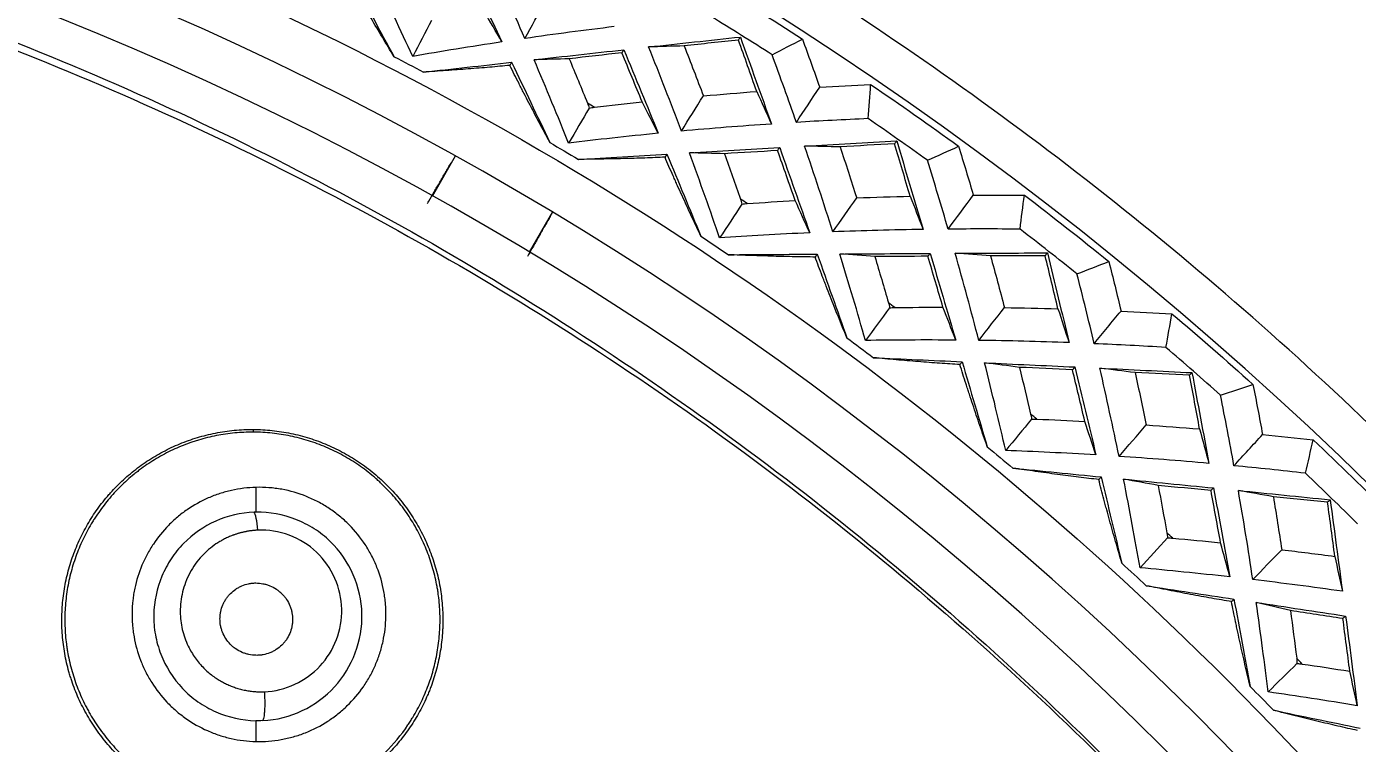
# Model space of a CAD drawing. Extents: x 541 to 1062, y 0 to 382.
# Drawn here: x 910.61 to 927.27, y 305.25 to 314.22 of the extents above; entities that cross this region are included whole.
import ezdxf

# ---------------------------------------------------------------- set-up
doc = ezdxf.new("R2010")
doc.units = 0
doc.header["$LTSCALE"] = 10
doc.header["$MEASUREMENT"] = 0
doc.header["$PDMODE"] = 3
doc.header["$PDSIZE"] = -10
doc.layers.get('0').update_dxf_attribs({"linetype": 'CONTINUOUS'})
doc.layers.get('DEFPOINTS').update_dxf_attribs({"linetype": 'CONTINUOUS'})
doc.layers.add('1', color=7, linetype='CONTINUOUS')
doc.styles.add('Daelim Dimension', font='')
doc.styles.get('Daelim Dimension').set_extended_font_data('NanumGothic')
doc.dimstyles.new('DEFAULT', dxfattribs={"dimscale": 2, "dimtxt": 2, "dimasz": 2, "dimexe": 0, "dimexo": 2, "dimgap": 1, "dimtad": 1, "dimdec": 1, "dimzin": 9, "dimdsep": 46, "dimtxsty": 'Daelim Dimension', "dimcen": 0.5, "dimclrd": 252, "dimclre": 252, "dimclrt": 3, "dimadec": 1, "dimazin": 0, "dimtfac": 1, "dimtdec": 1, "dimtix": 1, "dimtmove": 0, "dimatfit": 3, "dimfxl": 1, "dimtolj": 1, "dimtzin": 1, "dimlwd": 9, "dimlwe": 9, "dimarcsym": 0})

# ---------------------------------------------------------------- blocks, each defined once
blk = doc.blocks.new('*D10')
at = {"color": 5, "linetype": 'ByBlock', "lineweight": 9, "ltscale": 0.5, "transparency": 16777216}
for p, q in [((845.7, 280.073), (845.7, 341.221)), ((849.7, 341.221), (941.7, 341.221)), ((945.7, 280.074), (945.7, 341.221))]:
    blk.add_line(p, q, dxfattribs=at)
at = {"color": 5, "ltscale": 0.5, "transparency": 16777216}
for points in [[(849.7, 341.887), (849.7, 340.554), (845.7, 341.221)], [(941.7, 341.887), (941.7, 340.554), (945.7, 341.221)]]:
    blk.add_solid(points, dxfattribs=at)
at = {"layer": 'DEFPOINTS', "color": 0, "ltscale": 0.5, "transparency": 16777216}
for p in [(945.7, 341.221), (845.7, 276.073), (945.7, 276.074)]:
    blk.add_point(p, dxfattribs=at)
at = {"color": 7, "ltscale": 0.5, "transparency": 16777216, "insert": (895.7, 346.221), "char_height": 6, "attachment_point": 5, "style": 'Daelim Dimension'}
blk.add_mtext('\\A1;%%C100', dxfattribs=at)

msp = doc.modelspace()

# ---------------------------------------------------------------- linework, layer by layer
at = {"layer": '1', "color": 7, "linetype": 'Continuous', "lineweight": 18}
for p, q in [((915.691, 312.1), (915.981, 312.602)), ((917.194, 311.902), (916.904, 311.4))]:
    msp.add_line(p, q, dxfattribs=at)
at = {"layer": '1', "color": 7, "linetype": 'Continuous', "lineweight": 13}
for p, q in [((913.45, 309.181), (913.45, 309.147)), ((913.484, 308.146), (913.484, 308.457)), ((913.481, 305.538), (913.481, 305.278))]:
    msp.add_line(p, q, dxfattribs=at)
at = {"layer": '1', "color": 7, "linetype": 'Continuous', "lineweight": 18}
for radius, start, end in [(45.353, 272.3738, 90), (41.78, 282.5334, 97.4666), (41.2, 272.6477, 90)]:
    msp.add_arc((895.7, 276.074), radius, start, end, dxfattribs=at)
at = {"layer": '1', "color": 7, "linetype": 'Continuous', "lineweight": 13}
for start, end in [(59.3352, 59.4692), (56.3352, 56.4692), (53.3352, 53.4692), (50.3352, 50.4692), (47.3352, 47.4692), (44.3352, 44.4692)]:
    msp.add_arc((895.7, 276.074), 43.174, start, end, dxfattribs=at)
msp.add_ellipse((913.466, 307.85), major_axis=(0.013, -0.3), ratio=0.145294, start_param=1.803259, end_param=2.964941, dxfattribs=at)
at = {"layer": '1', "color": 7, "linetype": 'Continuous', "lineweight": 18}
for points, weights in [([(945.7, 276.074), (945.7, 307.335), (922.962, 326.074), (895.7, 326.074)], [0.718695432068, 0.639202599743, 0.732970789054, 1]), ([(928.153, 243.621), (962.121, 277.589), (943.738, 321.97), (895.7, 321.97)], [1, 0.588455621576, 0.588455621576, 1])]:
    msp.add_rational_spline(points, weights, degree=3, dxfattribs=at)
at = {"layer": '1', "color": 7, "linetype": 'Continuous', "lineweight": 13}
for points, knots in [([(895.7, 318.44), (898.473, 318.44), (901.246, 318.167), (906.685, 317.085), (909.351, 316.276), (914.474, 314.154), (916.932, 312.84), (921.543, 309.759), (923.696, 307.992), (927.618, 304.07), (929.385, 301.917), (932.466, 297.306), (933.779, 294.849), (935.902, 289.725), (936.71, 287.059), (937.792, 281.62), (938.065, 278.847), (938.065, 276.074)], [0, 0, 0, 0, 0.125, 0.125, 0.25, 0.25, 0.375, 0.375, 0.5, 0.5, 0.625, 0.625, 0.75, 0.75, 0.875, 0.875, 1, 1, 1, 1]), ([(913.461, 308.145), (913.126, 308.133), (912.807, 307.99), (912.547, 307.725), (912.52, 307.694), (912.468, 307.63), (912.396, 307.531), (912.26, 307.276), (912.206, 307.03), (912.203, 306.822), (912.204, 306.78), (912.211, 306.697), (912.227, 306.572), (912.308, 306.286), (912.445, 306.065), (912.592, 305.911), (912.623, 305.881), (912.688, 305.825), (912.79, 305.747), (913.053, 305.6), (913.309, 305.542), (913.481, 305.538)], [0, 0, 0, 0, 0.25, 0.25, 0.28125, 0.28125, 0.3125, 0.375, 0.5, 0.5, 0.53125, 0.53125, 0.5625, 0.625, 0.75, 0.75, 0.78125, 0.78125, 0.8125, 0.875, 1, 1, 1, 1]), ([(913.567, 305.539), (913.916, 305.556), (914.24, 305.714), (914.692, 306.207), (914.817, 306.541), (914.806, 307.041), (914.768, 307.207), (914.633, 307.517), (914.536, 307.661), (914.382, 307.81), (914.35, 307.838), (914.283, 307.891), (914.178, 307.965), (913.91, 308.101), (913.654, 308.149), (913.484, 308.146)], [0, 0, 0, 0, 0.25, 0.25, 0.5, 0.5, 0.625, 0.625, 0.75, 0.75, 0.78125, 0.78125, 0.8125, 0.875, 1, 1, 1, 1]), ([(913.587, 305.9), (913.588, 305.883), (913.59, 305.864), (913.591, 305.825), (913.592, 305.805), (913.593, 305.765), (913.593, 305.745), (913.592, 305.706), (913.591, 305.687), (913.59, 305.651), (913.588, 305.635), (913.585, 305.605), (913.583, 305.592), (913.579, 305.57), (913.577, 305.561), (913.572, 305.548), (913.57, 305.543), (913.567, 305.539)], [0, 0, 0, 0, 0.125, 0.125, 0.25, 0.25, 0.375, 0.375, 0.5, 0.5, 0.625, 0.625, 0.75, 0.75, 0.875, 0.875, 1, 1, 1, 1])]:
    msp.add_open_spline(points, degree=3, knots=knots, dxfattribs=at)
at = {"layer": '1', "color": 7, "linetype": 'Continuous', "lineweight": 18}
for points, knots in [([(896.202, 316.897), (897.784, 316.867), (899.363, 316.745), (902.497, 316.318), (904.05, 316.014), (907.11, 315.226), (908.617, 314.744), (911.562, 313.607), (913.001, 312.953), (915.792, 311.483), (917.144, 310.667), (919.743, 308.884), (920.99, 307.917), (923.362, 305.846), (924.488, 304.742), (926.601, 302.412), (927.59, 301.186), (928.503, 299.907)], [0, 0, 0, 0, 0.125, 0.125, 0.25, 0.25, 0.375, 0.375, 0.5, 0.5, 0.625, 0.625, 0.75, 0.75, 0.875, 0.875, 1, 1, 1, 1]), ([(896.199, 316.736), (899.363, 316.692), (902.534, 316.27), (908.607, 314.734), (911.533, 313.624), (917.157, 310.695), (919.746, 308.931), (923.298, 305.856), (924.429, 304.758), (926.035, 303.005), (926.554, 302.406), (927.31, 301.489), (927.558, 301.18), (928.04, 300.551), (928.282, 300.236), (928.503, 299.907)], [0, 0, 0, 0, 0.25, 0.25, 0.5, 0.5, 0.75, 0.75, 0.875, 0.875, 0.9375, 0.9375, 0.96875, 0.96875, 1, 1, 1, 1]), ([(915.212, 313.844), (915.162, 313.926), (915.114, 314.006), (915.018, 314.167), (914.97, 314.246), (914.901, 314.364), (914.878, 314.404), (914.844, 314.462), (914.832, 314.482), (914.81, 314.52), (914.799, 314.54), (914.766, 314.597), (914.744, 314.635), (914.702, 314.709), (914.681, 314.745), (914.662, 314.781)], [0, 0, 0, 0, 0.25, 0.25, 0.5, 0.5, 0.625, 0.625, 0.6875, 0.6875, 0.75, 0.75, 0.875, 0.875, 1, 1, 1, 1]), ([(916.661, 313.736), (916.621, 313.732), (916.579, 313.728), (916.495, 313.72), (916.452, 313.716), (916.322, 313.705), (916.232, 313.698), (916.095, 313.687), (916.049, 313.684), (915.956, 313.677), (915.91, 313.673), (915.769, 313.664), (915.675, 313.657), (915.58, 313.651)], [0, 0, 0, 0, 0.125, 0.125, 0.25, 0.25, 0.5, 0.5, 0.625, 0.625, 0.75, 0.75, 1, 1, 1, 1]), ([(917.162, 312.771), (917.117, 312.855), (917.072, 312.938), (916.985, 313.103), (916.942, 313.185), (916.878, 313.307), (916.858, 313.347), (916.827, 313.408), (916.816, 313.428), (916.796, 313.468), (916.786, 313.487), (916.756, 313.547), (916.736, 313.585), (916.698, 313.662), (916.679, 313.699), (916.661, 313.736)], [0, 0, 0, 0, 0.25, 0.25, 0.5, 0.5, 0.625, 0.625, 0.6875, 0.6875, 0.75, 0.75, 0.875, 0.875, 1, 1, 1, 1]), ([(918.604, 312.587), (918.563, 312.585), (918.521, 312.583), (918.437, 312.58), (918.394, 312.578), (918.263, 312.574), (918.173, 312.571), (918.036, 312.568), (917.989, 312.567), (917.896, 312.565), (917.85, 312.564), (917.709, 312.562), (917.615, 312.56), (917.52, 312.559)], [0, 0, 0, 0, 0.125, 0.125, 0.25, 0.25, 0.5, 0.5, 0.625, 0.625, 0.75, 0.75, 1, 1, 1, 1]), ([(919.053, 311.598), (919.012, 311.684), (918.972, 311.769), (918.894, 311.939), (918.855, 312.023), (918.798, 312.148), (918.779, 312.189), (918.751, 312.251), (918.742, 312.271), (918.724, 312.312), (918.715, 312.333), (918.688, 312.393), (918.67, 312.433), (918.636, 312.511), (918.62, 312.55), (918.604, 312.587)], [0, 0, 0, 0, 0.25, 0.25, 0.5, 0.5, 0.625, 0.625, 0.6875, 0.6875, 0.75, 0.75, 0.875, 0.875, 1, 1, 1, 1]), ([(915.629, 312.009), (915.635, 312.019), (915.64, 312.028), (915.669, 312.076), (915.691, 312.115), (915.737, 312.194), (915.761, 312.233), (915.807, 312.313), (915.831, 312.353), (915.878, 312.434), (915.902, 312.474), (915.926, 312.516), (915.928, 312.518), (915.929, 312.52)], [0, 0, 0, 0, 0.057113, 0.057113, 0.290227, 0.290227, 0.523341, 0.523341, 0.756454, 0.756454, 0.989568, 0.989568, 1, 1, 1, 1]), ([(917.172, 311.855), (917.163, 311.84), (917.154, 311.824), (917.122, 311.768), (917.099, 311.727), (917.052, 311.646), (917.029, 311.606), (916.984, 311.525), (916.961, 311.486), (916.919, 311.412), (916.9, 311.378), (916.881, 311.345)], [0, 0, 0, 0, 0.090775, 0.090775, 0.326249, 0.326249, 0.561723, 0.561723, 0.797197, 0.797197, 1, 1, 1, 1]), ([(920.483, 311.338), (920.443, 311.338), (920.401, 311.339), (920.316, 311.34), (920.273, 311.341), (920.142, 311.343), (920.053, 311.345), (919.915, 311.349), (919.869, 311.351), (919.776, 311.353), (919.729, 311.355), (919.589, 311.36), (919.494, 311.364), (919.399, 311.367)], [0, 0, 0, 0, 0.125, 0.125, 0.25, 0.25, 0.5, 0.5, 0.625, 0.625, 0.75, 0.75, 1, 1, 1, 1]), ([(920.88, 310.327), (920.844, 310.415), (920.808, 310.502), (920.739, 310.676), (920.705, 310.762), (920.654, 310.889), (920.638, 310.932), (920.613, 310.995), (920.605, 311.016), (920.589, 311.058), (920.581, 311.078), (920.557, 311.14), (920.542, 311.181), (920.512, 311.261), (920.497, 311.3), (920.483, 311.338)], [0, 0, 0, 0, 0.25, 0.25, 0.5, 0.5, 0.625, 0.625, 0.6875, 0.6875, 0.75, 0.75, 0.875, 0.875, 1, 1, 1, 1]), ([(922.295, 309.993), (922.254, 309.995), (922.213, 309.998), (922.128, 310.003), (922.085, 310.006), (921.955, 310.016), (921.865, 310.022), (921.728, 310.033), (921.682, 310.037), (921.589, 310.045), (921.543, 310.049), (921.403, 310.061), (921.309, 310.07), (921.214, 310.079)], [0, 0, 0, 0, 0.125, 0.125, 0.25, 0.25, 0.5, 0.5, 0.625, 0.625, 0.75, 0.75, 1, 1, 1, 1]), ([(922.638, 308.962), (922.607, 309.052), (922.576, 309.141), (922.515, 309.318), (922.486, 309.406), (922.442, 309.536), (922.428, 309.579), (922.407, 309.643), (922.4, 309.665), (922.386, 309.707), (922.379, 309.728), (922.358, 309.791), (922.345, 309.833), (922.319, 309.914), (922.307, 309.954), (922.295, 309.993)], [0, 0, 0, 0, 0.25, 0.25, 0.5, 0.5, 0.625, 0.625, 0.6875, 0.6875, 0.75, 0.75, 0.875, 0.875, 1, 1, 1, 1]), ([(913.45, 304.41), (913.37, 304.41), (913.211, 304.417), (912.976, 304.451), (912.821, 304.49), (912.705, 304.525), (912.667, 304.538), (912.591, 304.565), (912.554, 304.58), (912.443, 304.626), (912.299, 304.695), (912.163, 304.778), (912.063, 304.846), (912.03, 304.87), (911.966, 304.918), (911.935, 304.943), (911.843, 305.021), (911.726, 305.129), (911.621, 305.248), (911.547, 305.342), (911.523, 305.374), (911.488, 305.422), (911.476, 305.439), (911.454, 305.472), (911.399, 305.555), (911.31, 305.709), (911.246, 305.852), (911.203, 305.962), (911.183, 306.017), (911.165, 306.073), (911.153, 306.111), (911.147, 306.13), (911.121, 306.225), (911.103, 306.301), (911.076, 306.454), (911.056, 306.608), (911.052, 306.763), (911.054, 306.879), (911.056, 306.918), (911.061, 306.996), (911.064, 307.034), (911.078, 307.149), (911.103, 307.3), (911.142, 307.448), (911.177, 307.558), (911.19, 307.594), (911.217, 307.666), (911.231, 307.702), (911.277, 307.808), (911.344, 307.946), (911.464, 308.141), (911.556, 308.263), (911.617, 308.337), (911.63, 308.352), (911.655, 308.381), (911.668, 308.395), (911.708, 308.438), (911.734, 308.466), (911.816, 308.547), (911.931, 308.649), (912.054, 308.74), (912.183, 308.826), (912.249, 308.865), (912.353, 308.92), (912.388, 308.938), (912.458, 308.971), (912.494, 308.987), (912.602, 309.031), (912.748, 309.083), (912.899, 309.121), (913.015, 309.144), (913.054, 309.15), (913.132, 309.162), (913.172, 309.167), (913.291, 309.178), (913.37, 309.182), (913.45, 309.181)], [0, 0, 0, 0, 0.03125, 0.0625, 0.09375, 0.09375, 0.109375, 0.109375, 0.125, 0.125, 0.15625, 0.1875, 0.1875, 0.203125, 0.203125, 0.21875, 0.21875, 0.25, 0.28125, 0.28125, 0.296875, 0.296875, 0.304688, 0.304688, 0.3125, 0.34375, 0.375, 0.375, 0.390625, 0.398438, 0.398438, 0.40625, 0.40625, 0.4375, 0.4375, 0.46875, 0.5, 0.5, 0.515625, 0.515625, 0.53125, 0.53125, 0.5625, 0.59375, 0.59375, 0.609375, 0.609375, 0.625, 0.625, 0.65625, 0.6875, 0.71875, 0.71875, 0.726563, 0.726563, 0.734375, 0.734375, 0.75, 0.75, 0.78125, 0.8125, 0.8125, 0.84375, 0.84375, 0.859375, 0.859375, 0.875, 0.875, 0.90625, 0.9375, 0.9375, 0.953125, 0.953125, 0.96875, 0.96875, 1, 1, 1, 1]), ([(913.45, 309.147), (913.372, 309.148), (913.294, 309.144), (913.14, 309.13), (912.987, 309.107), (912.838, 309.071), (912.746, 309.043), (912.727, 309.037), (912.69, 309.025), (912.672, 309.019), (912.617, 308.999), (912.581, 308.986), (912.475, 308.942), (912.336, 308.877), (912.206, 308.799), (912.11, 308.736), (912.063, 308.703), (912.018, 308.669), (911.987, 308.645), (911.972, 308.633), (911.898, 308.573), (911.785, 308.471), (911.632, 308.304), (911.541, 308.184), (911.487, 308.105), (911.476, 308.089), (911.456, 308.057), (911.446, 308.041), (911.416, 307.992), (911.397, 307.959), (911.342, 307.86), (911.276, 307.724), (911.224, 307.583), (911.189, 307.474), (911.179, 307.438), (911.159, 307.364), (911.15, 307.327), (911.126, 307.215), (911.102, 307.065), (911.087, 306.838), (911.092, 306.685), (911.101, 306.57), (911.105, 306.532), (911.113, 306.475), (911.115, 306.455), (911.121, 306.417), (911.137, 306.322), (911.177, 306.154), (911.226, 306.008), (911.283, 305.865), (911.315, 305.794), (911.359, 305.707), (911.369, 305.69), (911.387, 305.655), (911.416, 305.604), (911.447, 305.554), (911.51, 305.457), (911.601, 305.331), (911.704, 305.214), (911.786, 305.129), (911.815, 305.102), (911.873, 305.048), (911.902, 305.022), (911.993, 304.946), (912.118, 304.852), (912.251, 304.771), (912.355, 304.715), (912.407, 304.688), (912.461, 304.663), (912.497, 304.647), (912.516, 304.639), (912.607, 304.601), (912.755, 304.548), (912.981, 304.491), (913.136, 304.468), (913.254, 304.457), (913.293, 304.454), (913.372, 304.451), (913.411, 304.45), (913.45, 304.45)], [0, 0, 0, 0, 0.03125, 0.03125, 0.0625, 0.09375, 0.09375, 0.101562, 0.101562, 0.109375, 0.109375, 0.125, 0.125, 0.15625, 0.1875, 0.1875, 0.203125, 0.210937, 0.210937, 0.21875, 0.21875, 0.25, 0.28125, 0.3125, 0.3125, 0.320312, 0.320312, 0.328125, 0.328125, 0.34375, 0.34375, 0.375, 0.40625, 0.40625, 0.421875, 0.421875, 0.4375, 0.4375, 0.46875, 0.5, 0.53125, 0.53125, 0.546875, 0.546875, 0.554687, 0.554687, 0.5625, 0.59375, 0.625, 0.625, 0.65625, 0.65625, 0.664062, 0.664062, 0.671875, 0.6875, 0.6875, 0.71875, 0.75, 0.75, 0.765625, 0.765625, 0.78125, 0.78125, 0.8125, 0.84375, 0.84375, 0.859375, 0.867187, 0.867187, 0.875, 0.875, 0.90625, 0.9375, 0.96875, 0.96875, 0.984375, 0.984375, 1, 1, 1, 1]), ([(913.45, 309.181), (913.53, 309.181), (913.688, 309.172), (913.921, 309.136), (914.075, 309.096), (914.19, 309.06), (914.228, 309.047), (914.303, 309.019), (914.34, 309.004), (914.449, 308.958), (914.592, 308.888), (914.727, 308.804), (914.826, 308.736), (914.858, 308.713), (914.922, 308.664), (914.953, 308.639), (915.044, 308.561), (915.159, 308.453), (915.263, 308.334), (915.336, 308.24), (915.36, 308.209), (915.406, 308.144), (915.428, 308.111), (915.492, 308.011), (915.531, 307.942), (915.602, 307.803), (915.633, 307.732), (915.69, 307.586), (915.714, 307.512), (915.757, 307.361), (915.774, 307.285), (915.8, 307.133), (915.82, 306.98), (915.824, 306.827), (915.822, 306.73), (915.822, 306.711), (915.82, 306.672), (915.819, 306.653), (915.815, 306.595), (915.811, 306.557), (915.798, 306.443), (915.773, 306.293), (915.734, 306.146), (915.7, 306.037), (915.681, 305.983), (915.661, 305.93), (915.646, 305.894), (915.639, 305.876), (915.601, 305.788), (915.535, 305.652), (915.417, 305.458), (915.326, 305.336), (915.253, 305.248), (915.228, 305.219), (915.177, 305.162), (915.15, 305.134), (915.069, 305.053), (914.956, 304.951), (914.773, 304.814), (914.641, 304.735), (914.539, 304.679), (914.504, 304.662), (914.434, 304.628), (914.399, 304.612), (914.292, 304.567), (914.147, 304.514), (913.997, 304.475), (913.882, 304.452), (913.844, 304.445), (913.766, 304.433), (913.727, 304.428), (913.609, 304.415), (913.53, 304.411), (913.45, 304.41)], [0, 0, 0, 0, 0.03125, 0.0625, 0.09375, 0.09375, 0.109375, 0.109375, 0.125, 0.125, 0.15625, 0.1875, 0.1875, 0.203125, 0.203125, 0.21875, 0.21875, 0.25, 0.28125, 0.28125, 0.296875, 0.296875, 0.3125, 0.3125, 0.34375, 0.34375, 0.375, 0.375, 0.40625, 0.40625, 0.4375, 0.4375, 0.46875, 0.5, 0.5, 0.507812, 0.507812, 0.515625, 0.515625, 0.53125, 0.53125, 0.5625, 0.59375, 0.59375, 0.609375, 0.617187, 0.617187, 0.625, 0.625, 0.65625, 0.6875, 0.71875, 0.71875, 0.734375, 0.734375, 0.75, 0.75, 0.78125, 0.8125, 0.84375, 0.84375, 0.859375, 0.859375, 0.875, 0.875, 0.90625, 0.9375, 0.9375, 0.953125, 0.953125, 0.96875, 0.96875, 1, 1, 1, 1]), ([(913.45, 304.45), (913.528, 304.45), (913.606, 304.455), (913.759, 304.471), (913.91, 304.494), (914.058, 304.532), (914.168, 304.566), (914.205, 304.578), (914.277, 304.604), (914.313, 304.618), (914.418, 304.663), (914.555, 304.728), (914.685, 304.806), (914.779, 304.87), (914.826, 304.902), (914.871, 304.937), (914.901, 304.961), (914.916, 304.973), (914.989, 305.033), (915.045, 305.084), (915.205, 305.243), (915.301, 305.359), (915.396, 305.5), (915.406, 305.516), (915.427, 305.547), (915.437, 305.564), (915.466, 305.612), (915.485, 305.645), (915.539, 305.744), (915.604, 305.879), (915.682, 306.09), (915.721, 306.236), (915.744, 306.348), (915.751, 306.386), (915.763, 306.46), (915.769, 306.498), (915.781, 306.61), (915.791, 306.761), (915.786, 306.912), (915.777, 307.026), (915.773, 307.064), (915.765, 307.121), (915.763, 307.14), (915.757, 307.178), (915.741, 307.273), (915.702, 307.44), (915.653, 307.585), (915.598, 307.727), (915.566, 307.798), (915.513, 307.901), (915.494, 307.936), (915.456, 308.003), (915.436, 308.036), (915.373, 308.134), (915.283, 308.26), (915.181, 308.376), (915.1, 308.46), (915.072, 308.487), (915.029, 308.528), (915.014, 308.541), (914.985, 308.567), (914.911, 308.631), (914.771, 308.738), (914.639, 308.819), (914.503, 308.894), (914.432, 308.929), (914.287, 308.99), (914.214, 309.017), (914.066, 309.064), (913.915, 309.103), (913.762, 309.126), (913.645, 309.139), (913.606, 309.142), (913.528, 309.146), (913.489, 309.147), (913.45, 309.147)], [0, 0, 0, 0, 0.03125, 0.03125, 0.0625, 0.09375, 0.09375, 0.109375, 0.109375, 0.125, 0.125, 0.15625, 0.1875, 0.1875, 0.203125, 0.210937, 0.210937, 0.21875, 0.21875, 0.25, 0.25, 0.3125, 0.3125, 0.320312, 0.320312, 0.328125, 0.328125, 0.34375, 0.34375, 0.375, 0.40625, 0.4375, 0.4375, 0.453125, 0.453125, 0.46875, 0.46875, 0.5, 0.53125, 0.53125, 0.546875, 0.546875, 0.554688, 0.554688, 0.5625, 0.59375, 0.625, 0.625, 0.65625, 0.65625, 0.671875, 0.671875, 0.6875, 0.6875, 0.71875, 0.75, 0.75, 0.765625, 0.765625, 0.773438, 0.773438, 0.78125, 0.8125, 0.84375, 0.84375, 0.875, 0.875, 0.90625, 0.90625, 0.9375, 0.96875, 0.96875, 0.984375, 0.984375, 1, 1, 1, 1]), ([(924.034, 308.555), (923.993, 308.559), (923.952, 308.564), (923.868, 308.574), (923.825, 308.579), (923.695, 308.595), (923.606, 308.607), (923.47, 308.625), (923.424, 308.631), (923.332, 308.644), (923.285, 308.65), (923.146, 308.67), (923.053, 308.683), (922.959, 308.697)], [0, 0, 0, 0, 0.125, 0.125, 0.25, 0.25, 0.5, 0.5, 0.625, 0.625, 0.75, 0.75, 1, 1, 1, 1]), ([(924.322, 307.507), (924.296, 307.599), (924.27, 307.689), (924.218, 307.869), (924.193, 307.958), (924.157, 308.09), (924.145, 308.134), (924.127, 308.199), (924.121, 308.221), (924.109, 308.264), (924.103, 308.286), (924.086, 308.35), (924.075, 308.392), (924.054, 308.475), (924.043, 308.515), (924.034, 308.555)], [0, 0, 0, 0, 0.25, 0.25, 0.5, 0.5, 0.625, 0.625, 0.6875, 0.6875, 0.75, 0.75, 0.875, 0.875, 1, 1, 1, 1]), ([(913.484, 308.457), (913.38, 308.454), (913.278, 308.441), (913.128, 308.408), (913.079, 308.395), (913.006, 308.371), (912.982, 308.362), (912.933, 308.344), (912.91, 308.334), (912.793, 308.283), (912.704, 308.234), (912.579, 308.148), (912.539, 308.117), (912.461, 308.051), (912.424, 308.017), (912.318, 307.909), (912.255, 307.832), (912.185, 307.727), (912.172, 307.705), (912.145, 307.662), (912.133, 307.64), (912.097, 307.573), (912.076, 307.528), (912.017, 307.389), (911.987, 307.293), (911.961, 307.169), (911.956, 307.144), (911.948, 307.094), (911.945, 307.069), (911.936, 306.993), (911.93, 306.893), (911.933, 306.792), (911.939, 306.716), (911.942, 306.69), (911.948, 306.639), (911.952, 306.614), (911.974, 306.487), (912.002, 306.389), (912.057, 306.246), (912.078, 306.199), (912.112, 306.129), (912.125, 306.106), (912.15, 306.061), (912.164, 306.039), (912.233, 305.929), (912.296, 305.847), (912.404, 305.734), (912.441, 305.698), (912.521, 305.629), (912.562, 305.597), (912.69, 305.507), (912.78, 305.456), (912.9, 305.403), (912.924, 305.392), (912.973, 305.374), (912.998, 305.365), (913.072, 305.34), (913.122, 305.327), (913.274, 305.293), (913.376, 305.28), (913.481, 305.278)], [0, 0, 0, 0, 0.0625, 0.0625, 0.09375, 0.09375, 0.109375, 0.109375, 0.125, 0.125, 0.1875, 0.1875, 0.21875, 0.21875, 0.25, 0.25, 0.3125, 0.3125, 0.328125, 0.328125, 0.34375, 0.34375, 0.375, 0.375, 0.4375, 0.4375, 0.453125, 0.453125, 0.46875, 0.46875, 0.5, 0.53125, 0.53125, 0.546875, 0.546875, 0.5625, 0.5625, 0.625, 0.625, 0.65625, 0.65625, 0.671875, 0.671875, 0.6875, 0.6875, 0.75, 0.75, 0.78125, 0.78125, 0.8125, 0.8125, 0.875, 0.875, 0.890625, 0.890625, 0.90625, 0.90625, 0.9375, 0.9375, 1, 1, 1, 1]), ([(913.481, 305.278), (913.588, 305.275), (913.694, 305.283), (913.85, 305.311), (913.901, 305.323), (913.978, 305.344), (914.003, 305.352), (914.054, 305.369), (914.078, 305.378), (914.201, 305.427), (914.294, 305.474), (914.403, 305.545), (914.425, 305.56), (914.468, 305.591), (914.489, 305.607), (914.55, 305.655), (914.589, 305.69), (914.701, 305.798), (914.768, 305.877), (914.842, 305.984), (914.856, 306.006), (914.884, 306.05), (914.897, 306.073), (914.935, 306.141), (914.98, 306.233), (915.017, 306.33), (915.041, 306.404), (915.048, 306.429), (915.062, 306.48), (915.068, 306.505), (915.096, 306.633), (915.108, 306.736), (915.111, 306.892), (915.109, 306.944), (915.103, 307.023), (915.1, 307.05), (915.093, 307.102), (915.089, 307.128), (915.066, 307.257), (915.037, 307.358), (914.988, 307.481), (914.977, 307.506), (914.955, 307.554), (914.943, 307.579), (914.906, 307.65), (914.879, 307.696), (914.792, 307.829), (914.725, 307.912), (914.63, 308.008), (914.61, 308.027), (914.57, 308.063), (914.55, 308.081), (914.487, 308.132), (914.401, 308.195), (914.309, 308.25), (914.237, 308.288), (914.213, 308.3), (914.163, 308.322), (914.139, 308.333), (914.014, 308.383), (913.911, 308.413), (913.779, 308.437), (913.752, 308.441), (913.699, 308.448), (913.672, 308.45), (913.591, 308.457), (913.538, 308.458), (913.484, 308.457)], [0, 0, 0, 0, 0.0625, 0.0625, 0.09375, 0.09375, 0.109375, 0.109375, 0.125, 0.125, 0.1875, 0.1875, 0.203125, 0.203125, 0.21875, 0.21875, 0.25, 0.25, 0.3125, 0.3125, 0.328125, 0.328125, 0.34375, 0.34375, 0.375, 0.40625, 0.40625, 0.421875, 0.421875, 0.4375, 0.4375, 0.5, 0.5, 0.53125, 0.53125, 0.546875, 0.546875, 0.5625, 0.5625, 0.625, 0.625, 0.640625, 0.640625, 0.65625, 0.65625, 0.6875, 0.6875, 0.75, 0.75, 0.765625, 0.765625, 0.78125, 0.78125, 0.8125, 0.84375, 0.84375, 0.859375, 0.859375, 0.875, 0.875, 0.9375, 0.9375, 0.953125, 0.953125, 0.96875, 0.96875, 1, 1, 1, 1]), ([(913.505, 307.921), (913.5, 307.92), (913.489, 307.92), (913.473, 307.919), (913.457, 307.918), (913.441, 307.916), (913.425, 307.914), (913.41, 307.912), (913.394, 307.91), (913.378, 307.907), (913.362, 307.904), (913.347, 307.901), (913.331, 307.898), (913.316, 307.894), (913.3, 307.891), (913.285, 307.887), (913.269, 307.882), (913.254, 307.878), (913.239, 307.873), (913.223, 307.868), (913.208, 307.862), (913.193, 307.857), (913.166, 307.846), (913.127, 307.83), (913.077, 307.805), (913.029, 307.778), (912.965, 307.738), (912.888, 307.68), (912.801, 307.596), (912.721, 307.499), (912.653, 307.389), (912.6, 307.271), (912.562, 307.15), (912.54, 307.026), (912.533, 306.905), (912.54, 306.789), (912.559, 306.68), (912.591, 306.573), (912.63, 306.478), (912.675, 306.395), (912.721, 306.324), (912.773, 306.257), (912.827, 306.197), (912.883, 306.145), (912.939, 306.1), (912.995, 306.062), (913.05, 306.029), (913.102, 306.001), (913.157, 305.977), (913.204, 305.959), (913.243, 305.946), (913.273, 305.936), (913.304, 305.928), (913.335, 305.921), (913.366, 305.915), (913.397, 305.91), (913.428, 305.906), (913.46, 305.903), (913.491, 305.901), (913.523, 305.899), (913.555, 305.899), (913.576, 305.9), (913.587, 305.9)], [0, 0, 0, 0, 0.005018, 0.01003, 0.015036, 0.020039, 0.02504, 0.030039, 0.035039, 0.040041, 0.045045, 0.050053, 0.055067, 0.060087, 0.065116, 0.070154, 0.075202, 0.080263, 0.085336, 0.090424, 0.095527, 0.100648, 0.105786, 0.123271, 0.140752, 0.15828, 0.175905, 0.213076, 0.250114, 0.291671, 0.33311, 0.375091, 0.415328, 0.455189, 0.495255, 0.530478, 0.565283, 0.600099, 0.635354, 0.66197, 0.688328, 0.714626, 0.741063, 0.763185, 0.785378, 0.807767, 0.826234, 0.844633, 0.86303, 0.881492, 0.891379, 0.901228, 0.911052, 0.920859, 0.930661, 0.940468, 0.95029, 0.960139, 0.970024, 0.979956, 0.989945, 1, 1, 1, 1]), ([(913.587, 305.9), (913.721, 305.906), (913.85, 305.938), (914.092, 306.05), (914.197, 306.127), (914.374, 306.318), (914.442, 306.427), (914.537, 306.677), (914.559, 306.803), (914.553, 307.066), (914.525, 307.192), (914.415, 307.444), (914.339, 307.553), (914.143, 307.738), (914.029, 307.809), (913.771, 307.905), (913.639, 307.926), (913.505, 307.921)], [0, 0, 0, 0, 0.125, 0.125, 0.25, 0.25, 0.375, 0.375, 0.5, 0.5, 0.625, 0.625, 0.75, 0.75, 0.875, 0.875, 1, 1, 1, 1]), ([(913.483, 306.356), (913.453, 306.356), (913.423, 306.36), (913.379, 306.369), (913.365, 306.373), (913.336, 306.382), (913.322, 306.387), (913.281, 306.405), (913.255, 306.42), (913.218, 306.445), (913.206, 306.454), (913.183, 306.474), (913.172, 306.484), (913.141, 306.516), (913.122, 306.539), (913.089, 306.59), (913.076, 306.616), (913.059, 306.657), (913.055, 306.671), (913.046, 306.699), (913.043, 306.714), (913.035, 306.757), (913.032, 306.786), (913.033, 306.83), (913.033, 306.845), (913.037, 306.874), (913.039, 306.888), (913.048, 306.931), (913.056, 306.958), (913.073, 306.999), (913.079, 307.012), (913.093, 307.037), (913.108, 307.062), (913.125, 307.085), (913.143, 307.107), (913.153, 307.118), (913.184, 307.149), (913.207, 307.168), (913.243, 307.192), (913.255, 307.199), (913.281, 307.213), (913.294, 307.22), (913.335, 307.237), (913.363, 307.245), (913.406, 307.254), (913.421, 307.257), (913.45, 307.26), (913.465, 307.261), (913.48, 307.261)], [0, 0, 0, 0, 0.0625, 0.0625, 0.09375, 0.09375, 0.125, 0.125, 0.1875, 0.1875, 0.21875, 0.21875, 0.25, 0.25, 0.3125, 0.3125, 0.375, 0.375, 0.40625, 0.40625, 0.4375, 0.4375, 0.5, 0.5, 0.53125, 0.53125, 0.5625, 0.5625, 0.625, 0.625, 0.65625, 0.65625, 0.6875, 0.71875, 0.71875, 0.75, 0.75, 0.8125, 0.8125, 0.84375, 0.84375, 0.875, 0.875, 0.9375, 0.9375, 0.96875, 0.96875, 1, 1, 1, 1]), ([(913.48, 307.261), (913.511, 307.261), (913.541, 307.258), (913.585, 307.249), (913.6, 307.246), (913.629, 307.237), (913.644, 307.232), (913.686, 307.215), (913.713, 307.2), (913.751, 307.175), (913.763, 307.166), (913.787, 307.146), (913.809, 307.126), (913.829, 307.104), (913.849, 307.08), (913.858, 307.068), (913.883, 307.03), (913.897, 307.003), (913.914, 306.962), (913.919, 306.947), (913.927, 306.918), (913.931, 306.904), (913.939, 306.86), (913.942, 306.83), (913.941, 306.786), (913.94, 306.771), (913.937, 306.741), (913.935, 306.727), (913.926, 306.684), (913.917, 306.656), (913.894, 306.601), (913.88, 306.576), (913.855, 306.539), (913.846, 306.528), (913.827, 306.505), (913.817, 306.494), (913.785, 306.463), (913.762, 306.445), (913.725, 306.421), (913.713, 306.413), (913.686, 306.399), (913.672, 306.393), (913.631, 306.377), (913.602, 306.368), (913.558, 306.36), (913.543, 306.358), (913.513, 306.356), (913.498, 306.355), (913.483, 306.356)], [0, 0, 0, 0, 0.0625, 0.0625, 0.09375, 0.09375, 0.125, 0.125, 0.1875, 0.1875, 0.21875, 0.21875, 0.25, 0.28125, 0.28125, 0.3125, 0.3125, 0.375, 0.375, 0.40625, 0.40625, 0.4375, 0.4375, 0.5, 0.5, 0.53125, 0.53125, 0.5625, 0.5625, 0.625, 0.625, 0.6875, 0.6875, 0.71875, 0.71875, 0.75, 0.75, 0.8125, 0.8125, 0.84375, 0.84375, 0.875, 0.875, 0.9375, 0.9375, 0.96875, 0.96875, 1, 1, 1, 1]), ([(925.695, 307.027), (925.654, 307.034), (925.613, 307.041), (925.53, 307.055), (925.488, 307.062), (925.359, 307.085), (925.27, 307.101), (925.135, 307.127), (925.09, 307.135), (924.998, 307.153), (924.952, 307.162), (924.814, 307.189), (924.722, 307.207), (924.629, 307.226)], [0, 0, 0, 0, 0.125, 0.125, 0.25, 0.25, 0.5, 0.5, 0.625, 0.625, 0.75, 0.75, 1, 1, 1, 1]), ([(925.928, 305.966), (925.906, 306.059), (925.885, 306.151), (925.843, 306.333), (925.823, 306.423), (925.793, 306.557), (925.784, 306.601), (925.769, 306.668), (925.764, 306.69), (925.755, 306.734), (925.75, 306.755), (925.737, 306.82), (925.728, 306.863), (925.711, 306.946), (925.702, 306.987), (925.695, 307.027)], [0, 0, 0, 0, 0.25, 0.25, 0.5, 0.5, 0.625, 0.625, 0.6875, 0.6875, 0.75, 0.75, 0.875, 0.875, 1, 1, 1, 1]), ([(927.273, 305.415), (927.234, 305.424), (927.193, 305.433), (927.11, 305.451), (927.069, 305.461), (926.941, 305.491), (926.854, 305.511), (926.72, 305.544), (926.675, 305.555), (926.585, 305.577), (926.539, 305.588), (926.403, 305.622), (926.311, 305.645), (926.219, 305.669)], [0, 0, 0, 0, 0.125, 0.125, 0.25, 0.25, 0.5, 0.5, 0.625, 0.625, 0.75, 0.75, 1, 1, 1, 1])]:
    msp.add_open_spline(points, degree=3, knots=knots, dxfattribs=at)
for points in [[(916.077, 315.051), (916.241, 314.705), (916.403, 314.364), (916.563, 314.029)], [(916.849, 314.072), (916.698, 314.417), (916.544, 314.76), (916.385, 315.102)], [(915.447, 313.848), (915.296, 314.172), (915.134, 314.512), (914.96, 314.867)], [(914.682, 314.821), (914.861, 314.491), (915.037, 314.165), (915.212, 313.844)], [(919.185, 314.779), (919.568, 314.547), (919.948, 314.308), (920.324, 314.064)], [(916.849, 314.072), (916.933, 314.223), (917.017, 314.375), (917.101, 314.527)], [(916.563, 314.029), (916.488, 314.157), (916.414, 314.284), (916.34, 314.411)], [(915.681, 314.299), (915.603, 314.148), (915.525, 313.998), (915.447, 313.848)], [(917.969, 314.22), (917.595, 314.175), (917.221, 314.126), (916.849, 314.072)], [(919.944, 313.869), (919.689, 314.032), (919.433, 314.192), (919.176, 314.35)], [(916.563, 314.029), (916.171, 313.97), (915.799, 313.91), (915.447, 313.848)], [(918.399, 313.966), (918.78, 314.008), (919.162, 314.049), (919.547, 314.09)], [(919.523, 314.053), (919.296, 314.029), (919.069, 314.004), (918.843, 313.979)], [(919.523, 314.053), (919.531, 314.066), (919.539, 314.078), (919.547, 314.09)], [(919.752, 313.409), (919.676, 313.623), (919.6, 313.838), (919.523, 314.053)], [(919.547, 314.09), (919.677, 313.726), (919.807, 313.364), (919.935, 313.002)], [(919.944, 313.869), (920.071, 313.934), (920.197, 313.999), (920.324, 314.064)], [(920.324, 314.064), (920.397, 313.864), (920.469, 313.664), (920.54, 313.463)], [(916.964, 313.806), (917.332, 313.847), (917.707, 313.889), (918.089, 313.931)], [(918.064, 313.892), (917.842, 313.868), (917.622, 313.843), (917.404, 313.818)], [(918.064, 313.892), (918.073, 313.905), (918.081, 313.918), (918.089, 313.931)], [(918.318, 313.278), (918.234, 313.481), (918.15, 313.686), (918.064, 313.892)], [(918.089, 313.931), (918.235, 313.577), (918.379, 313.228), (918.52, 312.886)], [(918.843, 313.979), (918.695, 313.975), (918.547, 313.97), (918.399, 313.966)], [(918.808, 312.913), (918.676, 313.265), (918.54, 313.616), (918.399, 313.966)], [(918.843, 313.979), (918.925, 313.771), (919.005, 313.563), (919.084, 313.354)], [(920.248, 313.023), (920.149, 313.305), (920.048, 313.587), (919.944, 313.869)], [(915.212, 313.844), (915.335, 313.781), (915.458, 313.716), (915.58, 313.651)], [(915.58, 313.651), (915.943, 313.691), (916.311, 313.733), (916.684, 313.774)], [(916.684, 313.774), (916.676, 313.761), (916.669, 313.749), (916.661, 313.736)], [(916.684, 313.774), (916.845, 313.435), (917.004, 313.101), (917.162, 312.771)], [(917.404, 313.818), (917.257, 313.814), (917.11, 313.81), (916.964, 313.806)], [(917.397, 312.763), (917.263, 313.095), (917.12, 313.442), (916.964, 313.806)], [(917.404, 313.818), (917.481, 313.634), (917.558, 313.448), (917.633, 313.263)], [(919.084, 313.354), (919.306, 313.374), (919.529, 313.392), (919.752, 313.409)], [(919.752, 313.409), (919.813, 313.274), (919.874, 313.138), (919.935, 313.002)], [(920.248, 313.023), (920.346, 313.169), (920.443, 313.316), (920.54, 313.463)], [(920.54, 313.463), (920.752, 313.476), (920.965, 313.487), (921.178, 313.497)], [(921.147, 313.069), (921.157, 313.212), (921.168, 313.354), (921.178, 313.497)], [(921.178, 313.497), (921.549, 313.245), (921.916, 312.987), (922.279, 312.724)], [(917.655, 313.2), (917.569, 313.055), (917.483, 312.909), (917.397, 312.763)], [(917.633, 313.263), (917.641, 313.242), (917.648, 313.222), (917.655, 313.2)], [(917.655, 313.2), (917.676, 313.205), (917.698, 313.209), (917.72, 313.211)], [(917.72, 313.211), (917.919, 313.235), (918.118, 313.257), (918.318, 313.278)], [(918.52, 312.886), (918.453, 313.017), (918.385, 313.148), (918.318, 313.278)], [(918.808, 312.913), (918.9, 313.06), (918.992, 313.207), (919.084, 313.354)], [(921.147, 313.069), (920.847, 313.056), (920.548, 313.041), (920.248, 313.023)], [(921.889, 312.548), (921.643, 312.724), (921.396, 312.898), (921.147, 313.069)], [(918.52, 312.886), (918.126, 312.847), (917.752, 312.806), (917.397, 312.763)], [(919.935, 313.002), (919.559, 312.977), (919.183, 312.947), (918.808, 312.913)], [(917.162, 312.771), (917.281, 312.701), (917.401, 312.631), (917.52, 312.559)], [(918.909, 312.641), (919.28, 312.663), (919.656, 312.685), (920.039, 312.708)], [(920.013, 312.67), (920.022, 312.683), (920.03, 312.695), (920.039, 312.708)], [(920.039, 312.708), (920.167, 312.346), (920.292, 311.991), (920.416, 311.641)], [(920.351, 312.726), (920.734, 312.748), (921.118, 312.769), (921.504, 312.79)], [(920.796, 312.716), (920.647, 312.719), (920.499, 312.723), (920.351, 312.726)], [(920.705, 311.653), (920.591, 312.012), (920.473, 312.369), (920.351, 312.726)], [(921.478, 312.754), (921.25, 312.742), (921.022, 312.729), (920.796, 312.716)], [(920.796, 312.716), (920.866, 312.504), (920.935, 312.292), (921.003, 312.079)], [(921.478, 312.754), (921.486, 312.766), (921.495, 312.778), (921.504, 312.79)], [(921.673, 312.099), (921.608, 312.317), (921.543, 312.535), (921.478, 312.754)], [(921.504, 312.79), (921.615, 312.42), (921.725, 312.051), (921.834, 311.684)], [(921.889, 312.548), (922.019, 312.607), (922.149, 312.665), (922.279, 312.724)], [(922.279, 312.724), (922.341, 312.52), (922.403, 312.316), (922.463, 312.112)], [(917.52, 312.559), (917.884, 312.58), (918.253, 312.602), (918.628, 312.624)], [(918.628, 312.624), (918.62, 312.612), (918.612, 312.599), (918.604, 312.587)], [(918.628, 312.624), (918.772, 312.277), (918.913, 311.935), (919.053, 311.598)], [(919.35, 312.631), (919.203, 312.634), (919.056, 312.638), (918.909, 312.641)], [(919.287, 311.577), (919.171, 311.915), (919.046, 312.27), (918.909, 312.641)], [(920.013, 312.67), (919.79, 312.657), (919.569, 312.644), (919.35, 312.631)], [(919.35, 312.631), (919.417, 312.442), (919.484, 312.253), (919.549, 312.064)], [(920.234, 312.044), (920.161, 312.251), (920.087, 312.459), (920.013, 312.67)], [(922.148, 311.687), (922.064, 311.975), (921.978, 312.262), (921.889, 312.548)], [(919.549, 312.064), (919.556, 312.043), (919.562, 312.022), (919.567, 312.001)], [(919.633, 312.008), (919.833, 312.021), (920.033, 312.033), (920.234, 312.044)], [(920.416, 311.641), (920.355, 311.775), (920.294, 311.909), (920.234, 312.044)], [(920.705, 311.653), (920.804, 311.795), (920.903, 311.937), (921.003, 312.079)], [(921.003, 312.079), (921.226, 312.087), (921.449, 312.094), (921.673, 312.099)], [(921.673, 312.099), (921.727, 311.961), (921.78, 311.822), (921.834, 311.684)], [(922.148, 311.687), (922.253, 311.829), (922.358, 311.97), (922.463, 312.112)], [(922.463, 312.112), (922.676, 312.113), (922.889, 312.113), (923.102, 312.112)], [(923.048, 311.687), (923.066, 311.829), (923.084, 311.971), (923.102, 312.112)], [(923.102, 312.112), (923.459, 311.841), (923.812, 311.564), (924.16, 311.282)], [(919.567, 312.001), (919.474, 311.859), (919.381, 311.718), (919.287, 311.577)], [(919.567, 312.001), (919.589, 312.004), (919.611, 312.007), (919.633, 312.008)], [(919.053, 311.598), (919.169, 311.522), (919.284, 311.445), (919.399, 311.367)], [(920.416, 311.641), (920.02, 311.623), (919.644, 311.601), (919.287, 311.577)], [(921.834, 311.684), (921.457, 311.678), (921.081, 311.668), (920.705, 311.653)], [(923.048, 311.687), (922.748, 311.69), (922.448, 311.69), (922.148, 311.687)], [(923.761, 311.127), (923.526, 311.316), (923.288, 311.503), (923.048, 311.687)], [(919.399, 311.367), (919.764, 311.369), (920.134, 311.372), (920.51, 311.374)], [(920.51, 311.374), (920.501, 311.362), (920.492, 311.35), (920.483, 311.338)], [(920.51, 311.374), (920.635, 311.02), (920.758, 310.671), (920.88, 310.327)], [(920.791, 311.376), (921.162, 311.379), (921.539, 311.381), (921.923, 311.384)], [(921.23, 311.343), (921.084, 311.354), (920.938, 311.365), (920.791, 311.376)], [(921.113, 310.294), (921.015, 310.638), (920.908, 310.999), (920.791, 311.376)], [(921.895, 311.348), (921.904, 311.36), (921.914, 311.372), (921.923, 311.384)], [(921.923, 311.384), (922.032, 311.016), (922.138, 310.654), (922.243, 310.299)], [(922.236, 311.385), (922.619, 311.387), (923.003, 311.389), (923.39, 311.389)], [(922.679, 311.352), (922.531, 311.363), (922.383, 311.374), (922.236, 311.385)], [(922.532, 310.296), (922.438, 310.66), (922.339, 311.023), (922.236, 311.385)], [(923.362, 311.355), (923.371, 311.366), (923.381, 311.378), (923.39, 311.389)], [(923.39, 311.389), (923.482, 311.014), (923.572, 310.64), (923.662, 310.267)], [(921.895, 311.348), (921.671, 311.346), (921.45, 311.344), (921.23, 311.343)], [(921.23, 311.343), (921.288, 311.151), (921.345, 310.959), (921.4, 310.767)], [(922.083, 310.711), (922.021, 310.921), (921.958, 311.133), (921.895, 311.348)], [(923.362, 311.355), (923.134, 311.354), (922.906, 311.353), (922.679, 311.352)], [(922.679, 311.352), (922.738, 311.137), (922.796, 310.921), (922.853, 310.705)], [(923.523, 310.691), (923.469, 310.912), (923.416, 311.133), (923.362, 311.355)], [(923.761, 311.127), (923.894, 311.179), (924.027, 311.231), (924.16, 311.282)], [(924.16, 311.282), (924.212, 311.076), (924.263, 310.869), (924.312, 310.662)], [(923.976, 310.254), (923.907, 310.546), (923.836, 310.837), (923.761, 311.127)], [(921.415, 310.702), (921.314, 310.566), (921.214, 310.43), (921.113, 310.294)], [(921.4, 310.767), (921.406, 310.745), (921.411, 310.724), (921.415, 310.702)], [(921.415, 310.702), (921.437, 310.705), (921.459, 310.706), (921.481, 310.706)], [(921.481, 310.706), (921.682, 310.709), (921.882, 310.71), (922.083, 310.711)], [(922.243, 310.299), (922.19, 310.436), (922.136, 310.573), (922.083, 310.711)], [(922.532, 310.296), (922.639, 310.432), (922.746, 310.569), (922.853, 310.705)], [(922.853, 310.705), (923.076, 310.702), (923.299, 310.697), (923.523, 310.691)], [(923.523, 310.691), (923.569, 310.55), (923.616, 310.408), (923.662, 310.267)], [(923.976, 310.254), (924.088, 310.39), (924.2, 310.526), (924.312, 310.662)], [(924.312, 310.662), (924.525, 310.652), (924.738, 310.641), (924.95, 310.629)], [(924.874, 310.207), (924.9, 310.347), (924.925, 310.488), (924.95, 310.629)], [(924.95, 310.629), (925.293, 310.339), (925.631, 310.044), (925.964, 309.745)], [(920.88, 310.327), (920.992, 310.245), (921.103, 310.162), (921.214, 310.079)], [(922.243, 310.299), (921.847, 310.302), (921.471, 310.3), (921.113, 310.294)], [(923.662, 310.267), (923.285, 310.281), (922.909, 310.291), (922.532, 310.296)], [(924.874, 310.207), (924.575, 310.225), (924.275, 310.241), (923.976, 310.254)], [(925.558, 309.611), (925.332, 309.812), (925.104, 310.01), (924.874, 310.207)], [(921.214, 310.079), (921.578, 310.062), (921.948, 310.045), (922.323, 310.028)], [(922.323, 310.028), (922.314, 310.016), (922.304, 310.004), (922.295, 309.993)], [(922.323, 310.028), (922.429, 309.667), (922.534, 309.312), (922.638, 308.962)], [(923.041, 309.958), (922.896, 309.977), (922.75, 309.996), (922.604, 310.015)], [(922.604, 310.015), (922.975, 309.998), (923.352, 309.981), (923.735, 309.963)], [(922.869, 308.917), (922.789, 309.266), (922.701, 309.631), (922.604, 310.015)], [(923.705, 309.928), (923.482, 309.938), (923.26, 309.948), (923.041, 309.958)], [(923.041, 309.958), (923.089, 309.764), (923.135, 309.569), (923.18, 309.374)], [(923.705, 309.928), (923.715, 309.94), (923.725, 309.951), (923.735, 309.963)], [(923.859, 309.282), (923.808, 309.496), (923.757, 309.711), (923.705, 309.928)], [(923.735, 309.963), (923.824, 309.59), (923.912, 309.223), (923.998, 308.863)], [(924.488, 309.892), (924.341, 309.911), (924.194, 309.93), (924.047, 309.948)], [(924.287, 308.844), (924.211, 309.213), (924.131, 309.581), (924.047, 309.948)], [(924.047, 309.948), (924.43, 309.93), (924.814, 309.911), (925.2, 309.892)], [(925.171, 309.859), (924.942, 309.87), (924.715, 309.881), (924.488, 309.892)], [(924.488, 309.892), (924.536, 309.674), (924.583, 309.455), (924.628, 309.237)], [(925.171, 309.859), (925.181, 309.87), (925.19, 309.881), (925.2, 309.892)], [(925.296, 309.187), (925.255, 309.411), (925.213, 309.634), (925.171, 309.859)], [(925.2, 309.892), (925.272, 309.512), (925.343, 309.133), (925.413, 308.757)], [(925.558, 309.611), (925.693, 309.655), (925.829, 309.7), (925.964, 309.745)], [(925.964, 309.745), (926.005, 309.536), (926.045, 309.326), (926.083, 309.117)], [(925.726, 308.728), (925.673, 309.022), (925.616, 309.317), (925.558, 309.611)], [(923.18, 309.374), (923.185, 309.353), (923.189, 309.331), (923.192, 309.309)], [(923.192, 309.309), (923.084, 309.178), (922.977, 309.048), (922.869, 308.917)], [(923.192, 309.309), (923.214, 309.31), (923.236, 309.31), (923.258, 309.31)], [(923.258, 309.31), (923.459, 309.302), (923.659, 309.293), (923.859, 309.282)], [(923.998, 308.863), (923.952, 309.002), (923.905, 309.142), (923.859, 309.282)], [(924.287, 308.844), (924.4, 308.975), (924.514, 309.106), (924.628, 309.237)], [(924.628, 309.237), (924.851, 309.222), (925.073, 309.205), (925.296, 309.187)], [(925.296, 309.187), (925.335, 309.044), (925.374, 308.9), (925.413, 308.757)], [(925.726, 308.728), (925.845, 308.857), (925.964, 308.987), (926.083, 309.117)], [(926.083, 309.117), (926.295, 309.096), (926.507, 309.074), (926.719, 309.051)], [(926.621, 308.633), (926.653, 308.772), (926.686, 308.912), (926.719, 309.051)], [(926.719, 309.051), (927.045, 308.743), (927.367, 308.431), (927.685, 308.115)], [(922.638, 308.962), (922.745, 308.874), (922.852, 308.786), (922.959, 308.697)], [(923.998, 308.863), (923.603, 308.886), (923.227, 308.904), (922.869, 308.917)], [(922.959, 308.697), (923.322, 308.661), (923.69, 308.624), (924.064, 308.588)], [(925.413, 308.757), (925.038, 308.79), (924.662, 308.82), (924.287, 308.844)], [(926.621, 308.633), (926.323, 308.667), (926.024, 308.699), (925.726, 308.728)], [(924.064, 308.588), (924.054, 308.577), (924.044, 308.566), (924.034, 308.555)], [(924.064, 308.588), (924.151, 308.222), (924.237, 307.862), (924.322, 307.507)], [(924.777, 308.481), (924.633, 308.507), (924.488, 308.534), (924.344, 308.56)], [(924.344, 308.56), (924.713, 308.524), (925.088, 308.487), (925.47, 308.449)], [(924.551, 307.45), (924.489, 307.802), (924.421, 308.172), (924.344, 308.56)], [(927.272, 308.002), (927.057, 308.215), (926.84, 308.425), (926.621, 308.633)], [(925.439, 308.416), (925.216, 308.438), (924.995, 308.46), (924.777, 308.481)], [(924.777, 308.481), (924.814, 308.284), (924.85, 308.087), (924.885, 307.89)], [(925.439, 308.416), (925.449, 308.427), (925.46, 308.438), (925.47, 308.449)], [(925.559, 307.763), (925.519, 307.979), (925.479, 308.196), (925.439, 308.416)], [(925.47, 308.449), (925.54, 308.072), (925.608, 307.701), (925.675, 307.337)], [(926.219, 308.339), (926.073, 308.365), (925.927, 308.392), (925.781, 308.418)], [(925.962, 307.303), (925.907, 307.675), (925.846, 308.047), (925.781, 308.418)], [(925.781, 308.418), (926.162, 308.38), (926.545, 308.341), (926.93, 308.301)], [(926.898, 308.27), (926.671, 308.294), (926.445, 308.316), (926.219, 308.339)], [(926.219, 308.339), (926.255, 308.119), (926.29, 307.898), (926.324, 307.677)], [(926.898, 308.27), (926.909, 308.281), (926.919, 308.291), (926.93, 308.301)], [(926.989, 307.593), (926.959, 307.818), (926.929, 308.044), (926.898, 308.27)], [(926.93, 308.301), (926.982, 307.918), (927.033, 307.537), (927.083, 307.157)], [(913.484, 308.146), (913.476, 308.146), (913.469, 308.146), (913.461, 308.145)], [(924.885, 307.89), (924.889, 307.869), (924.892, 307.847), (924.894, 307.825)], [(924.894, 307.825), (924.779, 307.7), (924.665, 307.575), (924.551, 307.45)], [(924.894, 307.825), (924.916, 307.825), (924.938, 307.824), (924.96, 307.822)], [(924.96, 307.822), (925.159, 307.803), (925.359, 307.784), (925.559, 307.763)], [(925.675, 307.337), (925.636, 307.479), (925.597, 307.621), (925.559, 307.763)], [(925.962, 307.303), (926.083, 307.428), (926.203, 307.553), (926.324, 307.677)], [(926.324, 307.677), (926.545, 307.651), (926.767, 307.623), (926.989, 307.593)], [(926.989, 307.593), (927.02, 307.448), (927.052, 307.302), (927.083, 307.157)], [(924.322, 307.507), (924.425, 307.414), (924.527, 307.32), (924.629, 307.226)], [(925.675, 307.337), (925.282, 307.381), (924.907, 307.418), (924.551, 307.45)], [(924.629, 307.226), (924.989, 307.17), (925.355, 307.115), (925.726, 307.059)], [(927.083, 307.157), (926.71, 307.21), (926.336, 307.259), (925.962, 307.303)], [(925.726, 307.059), (925.716, 307.048), (925.705, 307.038), (925.695, 307.027)], [(925.726, 307.059), (925.794, 306.689), (925.862, 306.325), (925.928, 305.966)], [(926.433, 306.915), (926.29, 306.949), (926.148, 306.983), (926.005, 307.017)], [(926.005, 307.017), (926.372, 306.961), (926.744, 306.905), (927.124, 306.847)], [(926.153, 305.897), (926.11, 306.252), (926.061, 306.625), (926.005, 307.017)], [(927.09, 306.816), (926.869, 306.849), (926.65, 306.882), (926.433, 306.915)], [(926.433, 306.915), (926.46, 306.716), (926.486, 306.518), (926.511, 306.319)], [(927.09, 306.816), (927.102, 306.826), (927.113, 306.836), (927.124, 306.847)], [(927.176, 306.157), (927.148, 306.374), (927.119, 306.594), (927.09, 306.816)], [(927.124, 306.847), (927.174, 306.467), (927.222, 306.093), (927.27, 305.725)], [(926.515, 306.253), (926.395, 306.135), (926.274, 306.016), (926.153, 305.897)], [(926.511, 306.319), (926.513, 306.297), (926.515, 306.275), (926.515, 306.253)], [(926.515, 306.253), (926.538, 306.252), (926.559, 306.25), (926.581, 306.247)], [(926.581, 306.247), (926.78, 306.218), (926.978, 306.188), (927.176, 306.157)], [(927.27, 305.725), (927.239, 305.869), (927.208, 306.013), (927.176, 306.157)], [(925.928, 305.966), (926.026, 305.868), (926.123, 305.769), (926.219, 305.669)], [(927.27, 305.725), (926.88, 305.79), (926.507, 305.847), (926.153, 305.897)], [(926.219, 305.669), (926.577, 305.595), (926.939, 305.52), (927.307, 305.445)]]:
    msp.add_open_spline(points, degree=3, dxfattribs=at)
at = {"layer": '1', "color": 7, "linetype": 'Continuous', "lineweight": 13}
msp.add_open_spline([(913.567, 305.539), (913.539, 305.538), (913.51, 305.537), (913.481, 305.538)], degree=3, dxfattribs=at)

# ---------------------------------------------------------------- dimensions: what is measured, and where the dimension line sits
at = {"ltscale": 0.5}
dim = msp.add_linear_dim(base=(945.7, 341.221), p1=(845.7, 276.073), p2=(945.7, 276.074), text='%%C<>', dimstyle='DEFAULT', override={"dimtxt": 3, "dimclrd": 5, "dimclre": 5, "dimclrt": 7, "dimfxl": 1.25, "dimarcsym": 1}, dxfattribs=at)
dim.commit()
dim.dimension.update_dxf_attribs({"geometry": '*D10', "text_midpoint": (895.7, 346.221)})

doc.saveas('drawing.dxf')
